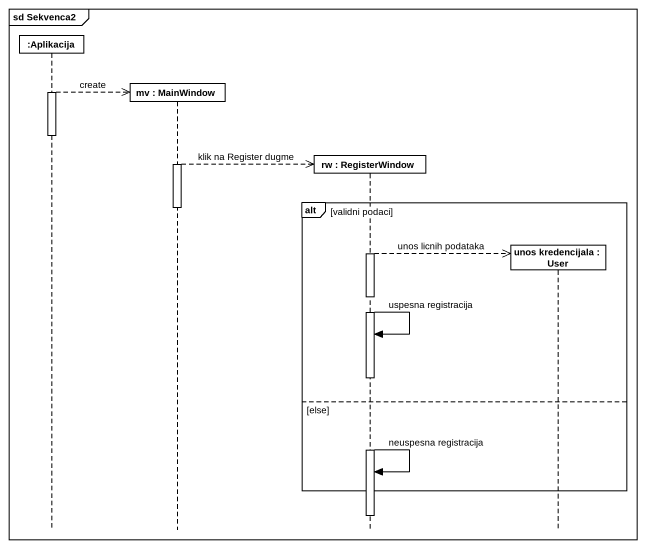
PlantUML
@startuml
mainframe sd Sekvenca2
hide footbox
participant ":Aplikacija" as Aplikacija
participant "mv : MainWindow" as mv
participant "rw : RegisterWindow" as rw
participant "unos kredencijala : User" as unos_kredencijala

activate Aplikacija
Aplikacija -->> mv ** : create
deactivate Aplikacija
activate mv
mv -->> rw ** : klik na Register dugme
alt validni podaci
  deactivate mv
  activate rw
  rw -->> unos_kredencijala ** : unos licnih podataka
  rw -> rw : uspesna registracija
else else
  rw -> rw : neuspesna registracija
end
deactivate rw
@enduml
